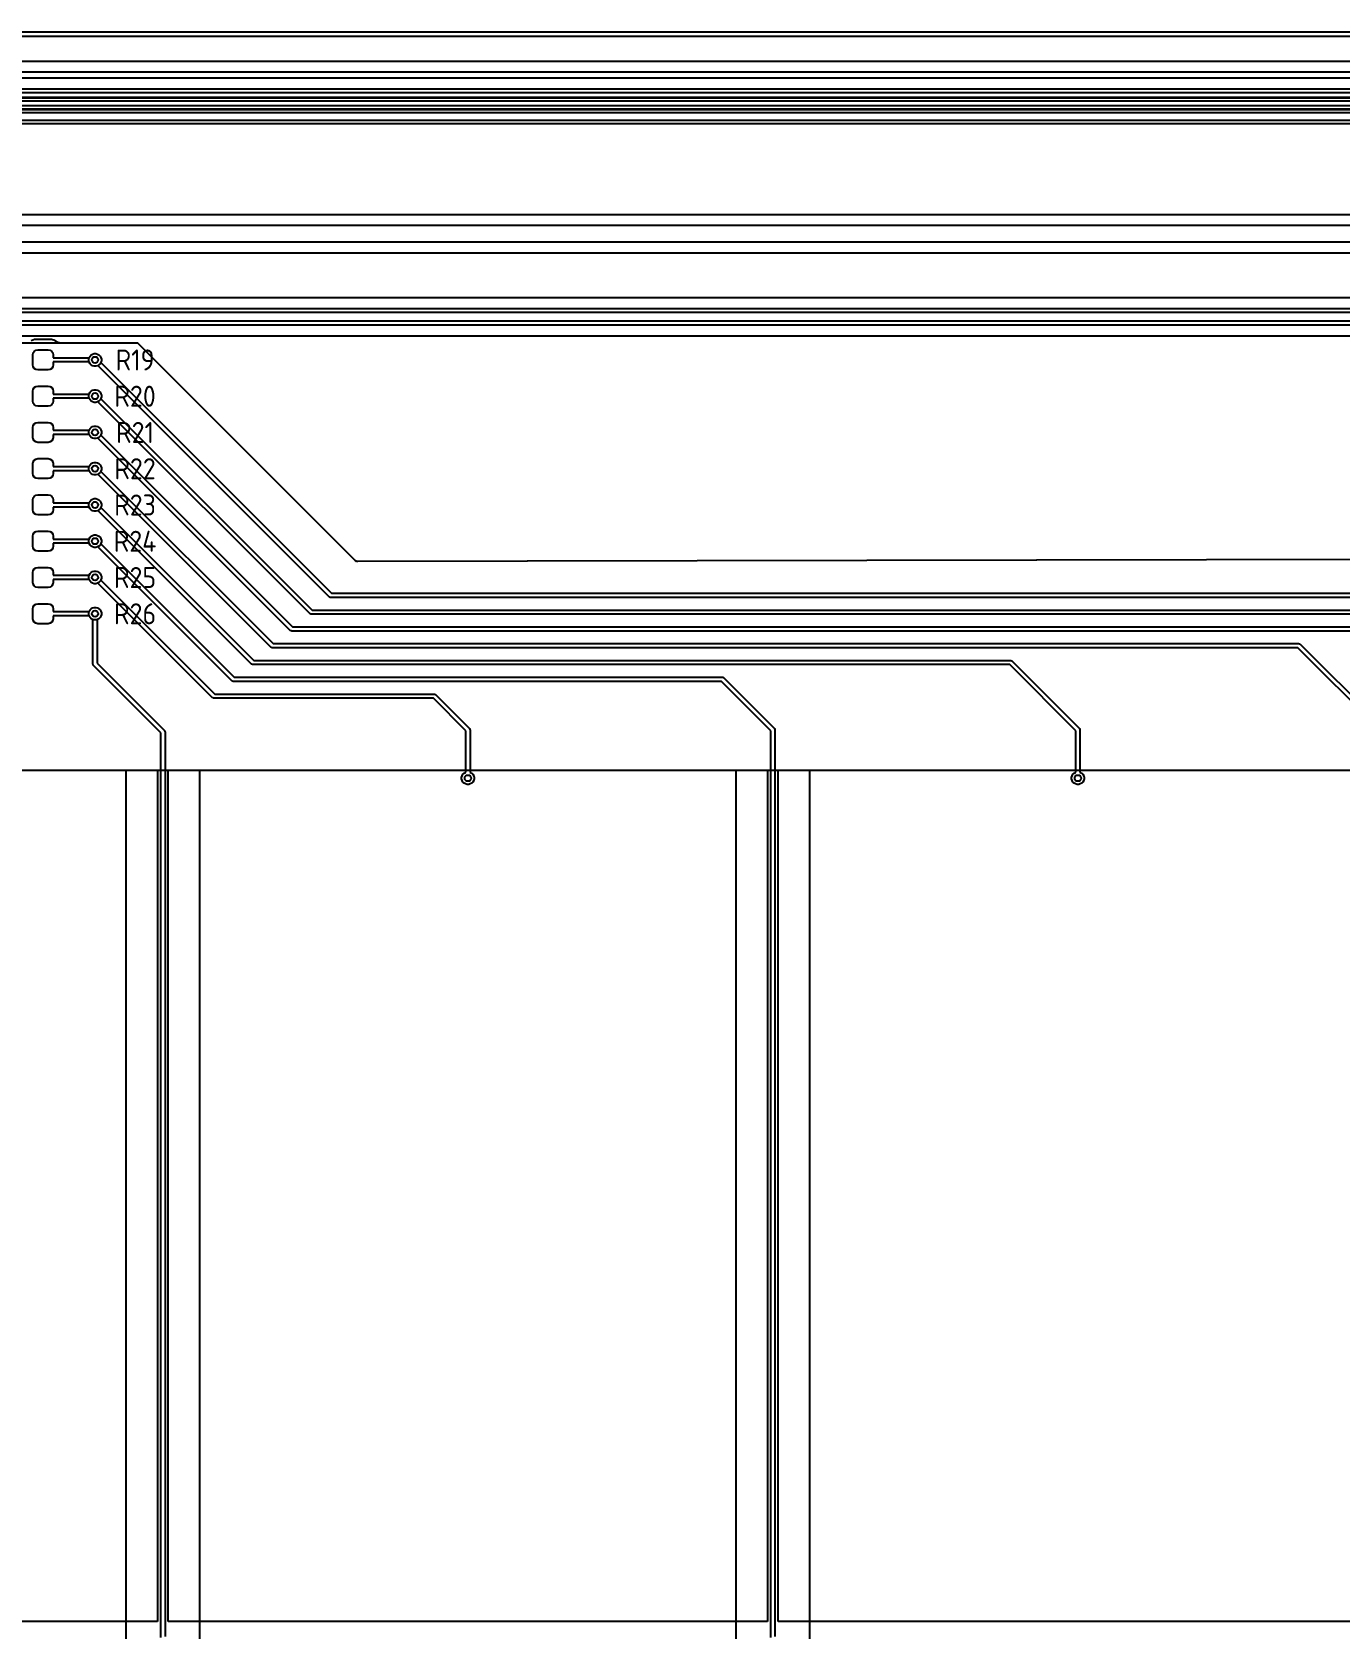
# Model space of a CAD drawing. Header units: millimetres. Extents: x 45 to 545, y -265 to -129.
# Drawn here: x 172.8 to 235, y -205 to -129 of the extents above; entities that cross this region are included whole.
import ezdxf
from ezdxf.enums import TextEntityAlignment as Align

# ---------------------------------------------------------------- set-up
doc = ezdxf.new("R2010")
doc.units = ezdxf.units.MM
for name, color, linetype, true_color in [('B.Cu', 151, 'CONTINUOUS', 0x6fccdb), ('Edge.Cuts', 111, 'CONTINUOUS', 0x81ffbe), ('F.Cu', 241, 'CONTINUOUS', 0xe27299), ('F.Silkscreen', 254, 'CONTINUOUS', 0xdcc8ff), ('User.4', 31, 'CONTINUOUS', 0xd8c852)]:
    doc.layers.add(name, color=color, linetype=linetype, true_color=true_color)
doc.styles.add('KICAD', font='isocp.shx')

msp = doc.modelspace()

# ---------------------------------------------------------------- linework, layer by layer
at = {"layer": 'B.Cu', "linetype": 'CONTINUOUS'}
for p, q in [((48.00348, -129.2005), (458.435437, -129.2005)), ((424.264069, -130.3995), (55.554604, -130.3995)), ((55.411854, -130.9), (424.2, -130.9)), ((424.137868, -131.2), (55.544528, -131.2)), ((420.863331, -132.1495), (63.36272, -132.1495)), ((63.421134, -131.7005), (423.879192, -131.7005)), ((61.45, -132.65), (420.95, -132.65)), ((420.908578, -132.85), (61.491422, -132.85)), ((61.750097, -133.3505), (338.676638, -133.3505)), ((336.945234, -141.6495), (168.566259, -141.6495)), ((159.306131, -142.75), (338.243869, -142.75)), ((337.243869, -142.35), (168.1, -142.35)), ((168.141421, -142.15), (337.243869, -142.15)), ((338.243869, -142.95), (159.306131, -142.95)), ((159.604766, -143.4505), (337.945234, -143.4505)), ((175.68499, -143.8), (170.699999, -143.8)), ((175.592372, -144.361994), (175.660195, -144.322836)), ((175.660195, -144.322836), (175.735842, -144.302567)), ((175.695168, -143.7995), (175.68499, -143.8)), ((175.696158, -143.7995), (175.695168, -143.7995)), ((175.853842, -143.7995), (175.696158, -143.7995)), ((175.735842, -144.302567), (175.814158, -144.302567)), ((175.814158, -144.302567), (175.889805, -144.322836)), ((175.854832, -143.7995), (175.853842, -143.7995)), ((175.86501, -143.8), (175.854832, -143.7995)), ((177.8, -143.8), (175.86501, -143.8)), ((175.889805, -144.322836), (175.957628, -144.361994)), ((182.138549, -148.138549), (177.8, -143.8)), ((175.477567, -144.560842), (175.497836, -144.485195)), ((175.477567, -144.639158), (175.477567, -144.560842)), ((175.497836, -144.714805), (175.477567, -144.639158)), ((175.497836, -144.485195), (175.536994, -144.417372)), ((175.536994, -144.782628), (175.497836, -144.714805)), ((175.536994, -144.417372), (175.592372, -144.361994)), ((175.592372, -144.838006), (175.536994, -144.782628)), ((175.660195, -144.877164), (175.592372, -144.838006)), ((175.735842, -144.897433), (175.660195, -144.877164)), ((175.814158, -144.897433), (175.735842, -144.897433)), ((175.889805, -144.877164), (175.814158, -144.897433)), ((175.903078, -144.8695), (175.889805, -144.877164)), ((186.904289, -155.870711), (175.903078, -144.8695)), ((175.957628, -144.361994), (176.013006, -144.417372)), ((176.013006, -144.417372), (176.052164, -144.485195)), ((176.052164, -144.714805), (176.0445, -144.728078)), ((176.0445, -144.728078), (187.016422, -155.7)), ((176.052164, -144.485195), (176.072433, -144.560842)), ((176.072433, -144.639158), (176.052164, -144.714805)), ((176.072433, -144.560842), (176.072433, -144.639158)), ((175.477567, -146.285842), (175.497836, -146.210195)), ((175.477567, -146.364158), (175.477567, -146.285842)), ((175.497836, -146.439805), (175.477567, -146.364158)), ((175.497836, -146.210195), (175.536994, -146.142372)), ((175.536994, -146.507628), (175.497836, -146.439805)), ((175.536994, -146.142372), (175.592372, -146.086994)), ((175.592372, -146.563006), (175.536994, -146.507628)), ((175.592372, -146.086994), (175.660195, -146.047836)), ((175.660195, -146.602164), (175.592372, -146.563006)), ((175.660195, -146.047836), (175.735842, -146.027567)), ((175.735842, -146.622433), (175.660195, -146.602164)), ((175.735842, -146.027567), (175.814158, -146.027567)), ((175.814158, -146.622433), (175.735842, -146.622433)), ((175.814158, -146.027567), (175.889805, -146.047836)), ((175.889805, -146.602164), (175.814158, -146.622433)), ((175.889805, -146.047836), (175.957628, -146.086994)), ((175.903078, -146.5945), (175.889805, -146.602164)), ((185.979289, -156.67071), (175.903078, -146.5945)), ((175.957628, -146.086994), (176.013006, -146.142372)), ((176.013006, -146.142372), (176.052164, -146.210195)), ((176.052164, -146.439805), (176.0445, -146.453078)), ((176.0445, -146.453078), (186.091421, -156.5)), ((176.052164, -146.210195), (176.072433, -146.285842)), ((176.072433, -146.364158), (176.052164, -146.439805)), ((176.072433, -146.285842), (176.072433, -146.364158)), ((175.477567, -148.010842), (175.497836, -147.935195)), ((175.477567, -148.089158), (175.477567, -148.010842)), ((175.497836, -148.164805), (175.477567, -148.089158)), ((175.497836, -147.935195), (175.536994, -147.867372)), ((175.536994, -147.867372), (175.592372, -147.811994)), ((175.592372, -147.811994), (175.660195, -147.772836)), ((175.660195, -147.772836), (175.735842, -147.752567)), ((175.735842, -147.752567), (175.814158, -147.752567)), ((175.814158, -147.752567), (175.889805, -147.772836)), ((175.889805, -147.772836), (175.957628, -147.811994)), ((175.957628, -147.811994), (176.013006, -147.867372)), ((176.013006, -147.867372), (176.052164, -147.935195)), ((176.052164, -147.935195), (176.072433, -148.010842)), ((176.072433, -148.089158), (176.052164, -148.164805)), ((176.072433, -148.010842), (176.072433, -148.089158)), ((188.163574, -154.163574), (182.138549, -148.138549)), ((175.536994, -148.232628), (175.497836, -148.164805)), ((175.592372, -148.288006), (175.536994, -148.232628)), ((175.660195, -148.327164), (175.592372, -148.288006)), ((175.735842, -148.347433), (175.660195, -148.327164)), ((175.814158, -148.347433), (175.735842, -148.347433)), ((175.889805, -148.327164), (175.814158, -148.347433)), ((175.903078, -148.3195), (175.889805, -148.327164)), ((185.054289, -157.470711), (175.903078, -148.3195)), ((176.052164, -148.164805), (176.0445, -148.178078)), ((176.0445, -148.178078), (185.166422, -157.3)), ((175.477567, -149.735842), (175.497836, -149.660195)), ((175.497836, -149.660195), (175.536994, -149.592372)), ((175.536994, -149.592372), (175.592372, -149.536994)), ((175.592372, -149.536994), (175.660195, -149.497836)), ((175.660195, -149.497836), (175.735842, -149.477567)), ((175.735842, -149.477567), (175.814158, -149.477567)), ((175.814158, -149.477567), (175.889805, -149.497836)), ((175.889805, -149.497836), (175.957628, -149.536994)), ((175.957628, -149.536994), (176.013006, -149.592372)), ((176.013006, -149.592372), (176.052164, -149.660195)), ((176.052164, -149.660195), (176.072433, -149.735842)), ((175.477567, -149.814158), (175.477567, -149.735842)), ((175.497836, -149.889805), (175.477567, -149.814158)), ((175.536994, -149.957628), (175.497836, -149.889805)), ((175.592372, -150.013006), (175.536994, -149.957628)), ((175.660195, -150.052164), (175.592372, -150.013006)), ((175.735842, -150.072433), (175.660195, -150.052164)), ((175.814158, -150.072433), (175.735842, -150.072433)), ((175.889805, -150.052164), (175.814158, -150.072433)), ((175.903078, -150.0445), (175.889805, -150.052164)), ((184.129289, -158.27071), (175.903078, -150.0445)), ((176.052164, -149.889805), (176.0445, -149.903078)), ((176.0445, -149.903078), (184.241421, -158.1)), ((176.072433, -149.814158), (176.052164, -149.889805)), ((176.072433, -149.735842), (176.072433, -149.814158)), ((175.477567, -151.460842), (175.497836, -151.385195)), ((175.477567, -151.539158), (175.477567, -151.460842)), ((175.497836, -151.614805), (175.477567, -151.539158)), ((175.497836, -151.385195), (175.536994, -151.317372)), ((175.536994, -151.682628), (175.497836, -151.614805)), ((175.536994, -151.317372), (175.592372, -151.261994)), ((175.592372, -151.738006), (175.536994, -151.682628)), ((175.592372, -151.261994), (175.660195, -151.222836)), ((175.660195, -151.777164), (175.592372, -151.738006)), ((175.660195, -151.222836), (175.735842, -151.202567)), ((175.735842, -151.797433), (175.660195, -151.777164)), ((175.735842, -151.202567), (175.814158, -151.202567)), ((175.814158, -151.797433), (175.735842, -151.797433)), ((175.814158, -151.202567), (175.889805, -151.222836)), ((175.889805, -151.777164), (175.814158, -151.797433)), ((175.889805, -151.222836), (175.957628, -151.261994)), ((175.903078, -151.7695), (175.889805, -151.777164)), ((183.20429, -159.070711), (175.903078, -151.7695)), ((175.957628, -151.261994), (176.013006, -151.317372)), ((176.013006, -151.317372), (176.052164, -151.385195)), ((176.052164, -151.614805), (176.0445, -151.628078)), ((176.0445, -151.628078), (183.316421, -158.9)), ((176.052164, -151.385195), (176.072433, -151.460842)), ((176.072433, -151.539158), (176.052164, -151.614805)), ((176.072433, -151.460842), (176.072433, -151.539158)), ((175.477567, -153.185842), (175.497836, -153.110195)), ((175.477567, -153.264158), (175.477567, -153.185842)), ((175.497836, -153.339805), (175.477567, -153.264158)), ((175.497836, -153.110195), (175.536994, -153.042372)), ((175.536994, -153.407628), (175.497836, -153.339805)), ((175.536994, -153.042372), (175.592372, -152.986994)), ((175.592372, -153.463006), (175.536994, -153.407628)), ((175.592372, -152.986994), (175.660195, -152.947836)), ((175.660195, -153.502164), (175.592372, -153.463006)), ((175.660195, -152.947836), (175.735842, -152.927567)), ((175.735842, -152.927567), (175.814158, -152.927567)), ((175.814158, -152.927567), (175.889805, -152.947836)), ((175.889805, -152.947836), (175.957628, -152.986994)), ((175.957628, -152.986994), (176.013006, -153.042372)), ((176.013006, -153.042372), (176.052164, -153.110195)), ((176.052164, -153.339805), (176.0445, -153.353078)), ((176.0445, -153.353078), (182.391422, -159.7)), ((176.052164, -153.110195), (176.072433, -153.185842)), ((176.072433, -153.264158), (176.052164, -153.339805)), ((176.072433, -153.185842), (176.072433, -153.264158)), ((175.735842, -153.522433), (175.660195, -153.502164)), ((175.814158, -153.522433), (175.735842, -153.522433)), ((175.889805, -153.502164), (175.814158, -153.522433)), ((175.903078, -153.4945), (175.889805, -153.502164)), ((182.279289, -159.870711), (175.903078, -153.4945)), ((188.184431, -154.180347), (188.163574, -154.163574)), ((188.251511, -154.199893), (188.184431, -154.180347)), ((382.046505, -153.80011), (188.251511, -154.199893)), ((175.477567, -154.910842), (175.497836, -154.835195)), ((175.477567, -154.989158), (175.477567, -154.910842)), ((175.497836, -155.064805), (175.477567, -154.989158)), ((175.497836, -154.835195), (175.536994, -154.767372)), ((175.536994, -154.767372), (175.592372, -154.711994)), ((175.592372, -154.711994), (175.660195, -154.672836)), ((175.660195, -154.672836), (175.735842, -154.652567)), ((175.735842, -154.652567), (175.814158, -154.652567)), ((175.814158, -154.652567), (175.889805, -154.672836)), ((175.889805, -154.672836), (175.957628, -154.711994)), ((175.957628, -154.711994), (176.013006, -154.767372)), ((176.013006, -154.767372), (176.052164, -154.835195)), ((176.052164, -154.835195), (176.072433, -154.910842)), ((176.072433, -154.989158), (176.052164, -155.064805)), ((176.072433, -154.910842), (176.072433, -154.989158)), ((175.536994, -155.132628), (175.497836, -155.064805)), ((175.592372, -155.188006), (175.536994, -155.132628)), ((175.660195, -155.227164), (175.592372, -155.188006)), ((175.735842, -155.247433), (175.660195, -155.227164)), ((175.814158, -155.247433), (175.735842, -155.247433)), ((175.889805, -155.227164), (175.814158, -155.247433)), ((175.903078, -155.2195), (175.889805, -155.227164)), ((181.35429, -160.670711), (175.903078, -155.2195)), ((176.052164, -155.064805), (176.0445, -155.078078)), ((176.0445, -155.078078), (181.466421, -160.5)), ((187.016422, -155.7), (274, -155.7)), ((175.497836, -156.560195), (175.536994, -156.492372)), ((175.536994, -156.492372), (175.592372, -156.436994)), ((175.592372, -156.436994), (175.660195, -156.397836)), ((175.660195, -156.397836), (175.735842, -156.377567)), ((175.735842, -156.377567), (175.814158, -156.377567)), ((175.814158, -156.377567), (175.889805, -156.397836)), ((175.889805, -156.397836), (175.957628, -156.436994)), ((175.957628, -156.436994), (176.013006, -156.492372)), ((176.013006, -156.492372), (176.052164, -156.560195)), ((186.091421, -156.5), (260.4, -156.5)), ((186.919443, -155.883147), (186.904289, -155.870711)), ((186.955491, -155.898079), (186.919443, -155.883147)), ((186.975, -155.9), (186.955491, -155.898079)), ((273.958578, -155.9), (186.975, -155.9)), ((175.477567, -156.635842), (175.497836, -156.560195)), ((175.477567, -156.714158), (175.477567, -156.635842)), ((175.497836, -156.789805), (175.477567, -156.714158)), ((175.536994, -156.857628), (175.497836, -156.789805)), ((175.592372, -156.913006), (175.536994, -156.857628)), ((175.660195, -156.952164), (175.592372, -156.913006)), ((175.675, -156.95613), (175.660195, -156.952164)), ((175.675, -159.075), (175.675, -156.95613)), ((175.889805, -156.952164), (175.875, -156.95613)), ((175.875, -156.95613), (175.875, -159.033578)), ((175.957628, -156.913006), (175.889805, -156.952164)), ((176.013006, -156.857628), (175.957628, -156.913006)), ((176.052164, -156.789805), (176.013006, -156.857628)), ((176.052164, -156.560195), (176.072433, -156.635842)), ((176.072433, -156.714158), (176.052164, -156.789805)), ((176.072433, -156.635842), (176.072433, -156.714158)), ((185.994442, -156.683147), (185.979289, -156.67071)), ((186.005, -156.68752), (185.994442, -156.683147)), ((186.030491, -156.698079), (186.005, -156.68752)), ((186.05, -156.7), (186.030491, -156.698079)), ((260.358578, -156.7), (186.05, -156.7)), ((185.069443, -157.483147), (185.054289, -157.470711)), ((185.105491, -157.498079), (185.069443, -157.483147)), ((185.125, -157.5), (185.105491, -157.498079)), ((246.658578, -157.5), (185.125, -157.5)), ((185.166422, -157.3), (246.7, -157.3)), ((184.144442, -158.283147), (184.129289, -158.27071)), ((184.155, -158.28752), (184.144442, -158.283147)), ((184.180491, -158.298079), (184.155, -158.28752)), ((184.2, -158.3), (184.180491, -158.298079)), ((232.958578, -158.3), (184.2, -158.3)), ((184.241421, -158.1), (233, -158.1)), ((236.9, -162.241422), (232.958578, -158.3)), ((233, -158.1), (233.019509, -158.101921)), ((233.019509, -158.101921), (233.055557, -158.116853)), ((233.055557, -158.116853), (233.070711, -158.129289)), ((233.070711, -158.129289), (237.070711, -162.129289)), ((175.676921, -159.094509), (175.675, -159.075)), ((175.691853, -159.130557), (175.676921, -159.094509)), ((175.704289, -159.145711), (175.691853, -159.130557)), ((178.9, -162.341421), (175.704289, -159.145711)), ((175.875, -159.033578), (179.070711, -162.22929)), ((183.219443, -159.083147), (183.20429, -159.070711)), ((183.255491, -159.098079), (183.219443, -159.083147)), ((183.275, -159.1), (183.255491, -159.098079)), ((219.258578, -159.1), (183.275, -159.1)), ((183.316421, -158.9), (219.3, -158.9)), ((222.4, -162.241421), (219.258578, -159.1)), ((219.3, -158.9), (219.319509, -158.901921)), ((219.319509, -158.901921), (219.355557, -158.916853)), ((219.355557, -158.916853), (219.370711, -158.929289)), ((219.370711, -158.929289), (222.57071, -162.129289)), ((182.294442, -159.883147), (182.279289, -159.870711)), ((182.305, -159.88752), (182.294442, -159.883147)), ((182.330491, -159.898079), (182.305, -159.88752)), ((182.35, -159.9), (182.330491, -159.898079)), ((205.558578, -159.9), (182.35, -159.9)), ((182.391422, -159.7), (205.6, -159.7)), ((207.9, -162.241421), (205.558578, -159.9)), ((205.6, -159.7), (205.619509, -159.701921)), ((205.619509, -159.701921), (205.655557, -159.716853)), ((205.655557, -159.716853), (205.670711, -159.729289)), ((205.670711, -159.729289), (208.070711, -162.12929)), ((181.369443, -160.683148), (181.35429, -160.670711)), ((181.405491, -160.698079), (181.369443, -160.683148)), ((181.425, -160.7), (181.405491, -160.698079)), ((191.858578, -160.7), (181.425, -160.7)), ((181.466421, -160.5), (191.9, -160.5)), ((193.4, -162.241421), (191.858578, -160.7)), ((191.9, -160.5), (191.919509, -160.501921)), ((191.919509, -160.501921), (191.955557, -160.516853)), ((191.955557, -160.516853), (191.970711, -160.529289)), ((191.970711, -160.529289), (193.570711, -162.12929)), ((178.9, -205.375), (178.9, -162.341421)), ((179.070711, -162.22929), (179.083146, -162.244442)), ((179.083146, -162.244442), (179.083147, -162.244443)), ((179.083147, -162.244443), (179.098079, -162.280491)), ((179.098079, -162.280491), (179.1, -162.3)), ((179.1, -162.3), (179.1, -205.333578)), ((193.4, -164.218869), (193.4, -162.241421)), ((193.570711, -162.12929), (193.583146, -162.144442)), ((193.583146, -162.144442), (193.583147, -162.144443)), ((193.583147, -162.144443), (193.598079, -162.180491)), ((193.598079, -162.180491), (193.6, -162.2)), ((193.6, -162.2), (193.6, -164.218869)), ((207.9, -205.375), (207.9, -162.241421)), ((208.070711, -162.12929), (208.083148, -162.144443)), ((208.083148, -162.144443), (208.0966, -162.176921)), ((208.0966, -162.176921), (208.098079, -162.180491)), ((208.098079, -162.180491), (208.1, -162.2)), ((208.1, -162.2), (208.1, -205.333578)), ((222.4, -164.218869), (222.4, -162.241421)), ((222.57071, -162.129289), (222.583147, -162.144442)), ((222.583147, -162.144442), (222.583147, -162.144443)), ((222.583147, -162.144443), (222.598079, -162.180491)), ((222.598079, -162.180491), (222.6, -162.2)), ((222.6, -162.2), (222.6, -164.218869)), ((193.202567, -164.460842), (193.222836, -164.385195)), ((193.202567, -164.539158), (193.202567, -164.460842)), ((193.222836, -164.614805), (193.202567, -164.539158)), ((193.222836, -164.385195), (193.261994, -164.317372)), ((193.261994, -164.682628), (193.222836, -164.614805)), ((193.261994, -164.317372), (193.317372, -164.261994)), ((193.317372, -164.738006), (193.261994, -164.682628)), ((193.317372, -164.261994), (193.385195, -164.222836)), ((193.385195, -164.777164), (193.317372, -164.738006)), ((193.385195, -164.222836), (193.4, -164.218869)), ((193.460842, -164.797433), (193.385195, -164.777164)), ((193.539158, -164.797433), (193.460842, -164.797433)), ((193.614805, -164.777164), (193.539158, -164.797433)), ((193.6, -164.218869), (193.614805, -164.222836)), ((193.614805, -164.222836), (193.682628, -164.261994)), ((193.682628, -164.738006), (193.614805, -164.777164)), ((193.682628, -164.261994), (193.738006, -164.317372)), ((193.738006, -164.682628), (193.682628, -164.738006)), ((193.738006, -164.317372), (193.777164, -164.385195)), ((193.777164, -164.614805), (193.738006, -164.682628)), ((193.777164, -164.385195), (193.797433, -164.460842)), ((193.797433, -164.539158), (193.777164, -164.614805)), ((193.797433, -164.460842), (193.797433, -164.539158)), ((222.202567, -164.460842), (222.222836, -164.385195)), ((222.202567, -164.539158), (222.202567, -164.460842)), ((222.222836, -164.614805), (222.202567, -164.539158)), ((222.222836, -164.385195), (222.261994, -164.317372)), ((222.261994, -164.682628), (222.222836, -164.614805)), ((222.261994, -164.317372), (222.317372, -164.261994)), ((222.317372, -164.738006), (222.261994, -164.682628)), ((222.317372, -164.261994), (222.385195, -164.222836)), ((222.385195, -164.777164), (222.317372, -164.738006)), ((222.385195, -164.222836), (222.4, -164.218869)), ((222.460842, -164.797433), (222.385195, -164.777164)), ((222.539158, -164.797433), (222.460842, -164.797433)), ((222.614805, -164.777164), (222.539158, -164.797433)), ((222.6, -164.218869), (222.614805, -164.222836)), ((222.614805, -164.222836), (222.682628, -164.261994)), ((222.682628, -164.738006), (222.614805, -164.777164)), ((222.682628, -164.261994), (222.738006, -164.317372)), ((222.738006, -164.682628), (222.682628, -164.738006)), ((222.738006, -164.317372), (222.777164, -164.385195)), ((222.777164, -164.614805), (222.738006, -164.682628)), ((222.777164, -164.385195), (222.797433, -164.460842)), ((222.797433, -164.539158), (222.777164, -164.614805)), ((222.797433, -164.460842), (222.797433, -164.539158))]:
    msp.add_line(p, q, dxfattribs=at)
at = {"layer": 'B.Cu'}
for centre in [(175.775, -144.6), (175.775, -146.325), (175.775, -148.05), (175.775, -149.775), (175.775, -151.5), (175.775, -153.225), (175.775, -154.95), (175.775, -156.675), (193.5, -164.5), (222.5, -164.5)]:
    msp.add_circle(centre, 0.15, dxfattribs=at)
at = {"layer": 'Edge.Cuts', "linetype": 'CONTINUOUS'}
msp.add_line((48, -129), (461.396, -129.000001), dxfattribs=at)
at = {"layer": 'F.Cu', "linetype": 'CONTINUOUS'}
for p, q in [((48.005209, -129.2005), (458.417607, -129.2005)), ((430.127066, -131.1995), (126.805248, -131.1995)), ((126.884314, -131.7), (430.215686, -131.7)), ((430.174264, -131.9), (126.925735, -131.9)), ((127.05, -132.1), (430.05, -132.1)), ((430.008578, -132.3), (127.091422, -132.3)), ((127.25, -132.5), (429.884314, -132.5)), ((429.842892, -132.7), (127.291422, -132.7)), ((127.560578, -133.2005), (327.248397, -133.2005)), ((325.649668, -137.6995), (167.661299, -137.6995)), ((167.75, -138.2), (326.265929, -138.2)), ((326.265929, -139), (167.915685, -139)), ((168.184842, -139.5005), (326.060095, -139.5005)), ((172.899748, -143.634824), (172.735977, -143.689093)), ((172.812498, -144.3625), (172.830577, -144.271613)), ((172.830577, -144.271613), (172.88206, -144.194562)), ((172.88206, -144.194562), (172.959111, -144.143079)), ((173.000778, -143.624504), (172.899748, -143.634824)), ((172.959111, -144.143079), (173.049998, -144.125)), ((173.000788, -143.624503), (173.000778, -143.624504)), ((173.00081, -143.624501), (173.000788, -143.624503)), ((173.000828, -143.6245), (173.00081, -143.624501)), ((173.599176, -143.6245), (173.000828, -143.6245)), ((173.049998, -144.125), (173.549998, -144.125)), ((173.549998, -144.125), (173.640885, -144.143079)), ((173.599185, -143.6245), (173.599176, -143.6245)), ((173.700246, -143.634824), (173.599185, -143.6245)), ((173.640885, -144.143079), (173.717936, -144.194562)), ((173.705899, -143.636466), (173.700246, -143.634824)), ((173.708719, -143.637632), (173.705899, -143.636466)), ((173.85463, -143.685982), (173.708719, -143.637632)), ((173.717936, -144.194562), (173.769419, -144.271613)), ((173.769419, -144.271613), (173.787498, -144.3625)), ((173.86385, -143.689037), (173.85463, -143.685982)), ((173.864011, -143.689091), (173.86385, -143.689037)), ((173.864016, -143.689093), (173.864011, -143.689091)), ((173.90099, -143.711899), (173.864016, -143.689093)), ((173.999216, -143.772486), (173.90099, -143.711899)), ((174.030478, -143.786241), (173.999216, -143.772486)), ((174.062402, -143.795295), (174.030478, -143.786241)), ((174.096235, -143.8), (174.062402, -143.795295)), ((175.681943, -143.8), (174.096235, -143.8)), ((175.592372, -144.361994), (175.660195, -144.322836)), ((175.660195, -144.322836), (175.735842, -144.302567)), ((175.68802, -143.799851), (175.681943, -143.8)), ((175.690726, -143.799718), (175.68802, -143.799851)), ((175.695168, -143.7995), (175.690726, -143.799718)), ((175.695173, -143.7995), (175.695168, -143.7995)), ((175.854827, -143.7995), (175.695173, -143.7995)), ((175.735842, -144.302567), (175.814158, -144.302567)), ((175.814158, -144.302567), (175.889805, -144.322836)), ((175.854832, -143.7995), (175.854827, -143.7995)), ((175.859273, -143.799718), (175.854832, -143.7995)), ((175.86198, -143.799851), (175.859273, -143.799718)), ((175.868057, -143.8), (175.86198, -143.799851)), ((177.8, -143.8), (175.868057, -143.8)), ((175.889805, -144.322836), (175.957628, -144.361994)), ((182.138541, -148.138541), (177.8, -143.8)), ((172.812498, -144.8375), (172.812498, -144.3625)), ((172.830577, -144.928387), (172.812498, -144.8375)), ((172.88206, -145.005438), (172.830577, -144.928387)), ((172.959111, -145.056921), (172.88206, -145.005438)), ((173.049998, -145.075), (172.959111, -145.056921)), ((173.549998, -145.075), (173.049998, -145.075)), ((173.640885, -145.056921), (173.549998, -145.075)), ((173.717936, -145.005438), (173.640885, -145.056921)), ((173.769419, -144.928387), (173.717936, -145.005438)), ((173.787498, -144.8375), (173.769419, -144.928387)), ((173.787498, -144.3625), (173.787498, -144.5)), ((173.787498, -144.5), (175.493869, -144.5)), ((175.493869, -144.7), (173.787498, -144.7)), ((173.787498, -144.7), (173.787498, -144.8375)), ((175.493869, -144.5), (175.497836, -144.485195)), ((175.497836, -144.714805), (175.493869, -144.7)), ((175.497836, -144.485195), (175.536994, -144.417372)), ((175.536994, -144.782628), (175.497836, -144.714805)), ((175.536994, -144.417372), (175.592372, -144.361994)), ((175.592372, -144.838006), (175.536994, -144.782628)), ((175.660195, -144.877164), (175.592372, -144.838006)), ((175.735842, -144.897433), (175.660195, -144.877164)), ((175.814158, -144.897433), (175.735842, -144.897433)), ((175.889805, -144.877164), (175.814158, -144.897433)), ((175.957628, -144.838006), (175.889805, -144.877164)), ((175.957628, -144.361994), (176.013006, -144.417372)), ((176.013006, -144.782628), (175.957628, -144.838006)), ((176.013006, -144.417372), (176.052164, -144.485195)), ((176.052164, -144.714805), (176.013006, -144.782628)), ((176.052164, -144.485195), (176.072433, -144.560842)), ((176.072433, -144.639158), (176.052164, -144.714805)), ((176.072433, -144.560842), (176.072433, -144.639158)), ((172.88206, -145.919562), (172.959111, -145.868079)), ((172.959111, -145.868079), (173.049998, -145.85)), ((173.049998, -145.85), (173.549998, -145.85)), ((173.549998, -145.85), (173.640885, -145.868079)), ((173.640885, -145.868079), (173.717936, -145.919562)), ((172.812498, -146.0875), (172.830577, -145.996613)), ((172.812498, -146.5625), (172.812498, -146.0875)), ((172.830577, -146.653387), (172.812498, -146.5625)), ((172.830577, -145.996613), (172.88206, -145.919562)), ((173.717936, -145.919562), (173.769419, -145.996613)), ((173.769419, -145.996613), (173.787498, -146.0875)), ((173.787498, -146.5625), (173.769419, -146.653387)), ((173.787498, -146.0875), (173.787498, -146.225)), ((173.787498, -146.225), (175.493869, -146.225)), ((175.493869, -146.425), (173.787498, -146.425)), ((173.787498, -146.425), (173.787498, -146.5625)), ((175.493869, -146.225), (175.497836, -146.210195)), ((175.497836, -146.439805), (175.493869, -146.425)), ((175.497836, -146.210195), (175.536994, -146.142372)), ((175.536994, -146.507628), (175.497836, -146.439805)), ((175.536994, -146.142372), (175.592372, -146.086994)), ((175.592372, -146.563006), (175.536994, -146.507628)), ((175.592372, -146.086994), (175.660195, -146.047836)), ((175.660195, -146.602164), (175.592372, -146.563006)), ((175.660195, -146.047836), (175.735842, -146.027567)), ((175.735842, -146.622433), (175.660195, -146.602164)), ((175.735842, -146.027567), (175.814158, -146.027567)), ((175.814158, -146.622433), (175.735842, -146.622433)), ((175.814158, -146.027567), (175.889805, -146.047836)), ((175.889805, -146.602164), (175.814158, -146.622433)), ((175.889805, -146.047836), (175.957628, -146.086994)), ((175.957628, -146.563006), (175.889805, -146.602164)), ((175.957628, -146.086994), (176.013006, -146.142372)), ((176.013006, -146.507628), (175.957628, -146.563006)), ((176.013006, -146.142372), (176.052164, -146.210195)), ((176.052164, -146.439805), (176.013006, -146.507628)), ((176.052164, -146.210195), (176.072433, -146.285842)), ((176.072433, -146.364158), (176.052164, -146.439805)), ((176.072433, -146.285842), (176.072433, -146.364158)), ((172.88206, -146.730438), (172.830577, -146.653387)), ((172.959111, -146.781921), (172.88206, -146.730438)), ((173.049998, -146.8), (172.959111, -146.781921)), ((173.549998, -146.8), (173.049998, -146.8)), ((173.640885, -146.781921), (173.549998, -146.8)), ((173.717936, -146.730438), (173.640885, -146.781921)), ((173.769419, -146.653387), (173.717936, -146.730438)), ((172.812498, -147.8125), (172.830577, -147.721613)), ((172.812498, -148.2875), (172.812498, -147.8125)), ((172.830577, -147.721613), (172.88206, -147.644562)), ((172.88206, -147.644562), (172.959111, -147.593079)), ((172.959111, -147.593079), (173.049998, -147.575)), ((173.049998, -147.575), (173.549998, -147.575)), ((173.549998, -147.575), (173.640885, -147.593079)), ((173.640885, -147.593079), (173.717936, -147.644562)), ((173.717936, -147.644562), (173.769419, -147.721613)), ((173.769419, -147.721613), (173.787498, -147.8125)), ((173.787498, -147.8125), (173.787498, -147.95)), ((173.787498, -147.95), (175.493869, -147.95)), ((175.493869, -148.15), (173.787498, -148.15)), ((173.787498, -148.15), (173.787498, -148.2875)), ((175.493869, -147.95), (175.497836, -147.935195)), ((175.497836, -148.164805), (175.493869, -148.15)), ((175.497836, -147.935195), (175.536994, -147.867372)), ((175.536994, -147.867372), (175.592372, -147.811994)), ((175.592372, -147.811994), (175.660195, -147.772836)), ((175.660195, -147.772836), (175.735842, -147.752567)), ((175.735842, -147.752567), (175.814158, -147.752567)), ((175.814158, -147.752567), (175.889805, -147.772836)), ((175.889805, -147.772836), (175.957628, -147.811994)), ((175.957628, -147.811994), (176.013006, -147.867372)), ((176.013006, -147.867372), (176.052164, -147.935195)), ((176.052164, -147.935195), (176.072433, -148.010842)), ((176.072433, -148.089158), (176.052164, -148.164805)), ((176.072433, -148.010842), (176.072433, -148.089158)), ((188.156191, -154.156191), (182.138541, -148.138541)), ((172.830577, -148.378387), (172.812498, -148.2875)), ((172.88206, -148.455438), (172.830577, -148.378387)), ((172.959111, -148.506921), (172.88206, -148.455438)), ((173.049998, -148.525), (172.959111, -148.506921)), ((173.549998, -148.525), (173.049998, -148.525)), ((173.640885, -148.506921), (173.549998, -148.525)), ((173.717936, -148.455438), (173.640885, -148.506921)), ((173.769419, -148.378387), (173.717936, -148.455438)), ((173.787498, -148.2875), (173.769419, -148.378387)), ((175.536994, -148.232628), (175.497836, -148.164805)), ((175.592372, -148.288006), (175.536994, -148.232628)), ((175.660195, -148.327164), (175.592372, -148.288006)), ((175.735842, -148.347433), (175.660195, -148.327164)), ((175.814158, -148.347433), (175.735842, -148.347433)), ((175.889805, -148.327164), (175.814158, -148.347433)), ((175.957628, -148.288006), (175.889805, -148.327164)), ((176.013006, -148.232628), (175.957628, -148.288006)), ((176.052164, -148.164805), (176.013006, -148.232628)), ((172.812498, -149.5375), (172.830577, -149.446613)), ((172.812498, -150.0125), (172.812498, -149.5375)), ((172.830577, -149.446613), (172.88206, -149.369562)), ((172.88206, -149.369562), (172.959111, -149.318079)), ((172.959111, -149.318079), (173.049998, -149.3)), ((173.049998, -149.3), (173.549998, -149.3)), ((173.549998, -149.3), (173.640885, -149.318079)), ((173.640885, -149.318079), (173.717936, -149.369562)), ((173.717936, -149.369562), (173.769419, -149.446613)), ((173.769419, -149.446613), (173.787498, -149.5375)), ((173.787498, -149.5375), (173.787498, -149.675)), ((173.787498, -149.675), (175.493869, -149.675)), ((175.493869, -149.675), (175.497836, -149.660195)), ((175.497836, -149.660195), (175.536994, -149.592372)), ((175.536994, -149.592372), (175.592372, -149.536994)), ((175.592372, -149.536994), (175.660195, -149.497836)), ((175.660195, -149.497836), (175.735842, -149.477567)), ((175.735842, -149.477567), (175.814158, -149.477567)), ((175.814158, -149.477567), (175.889805, -149.497836)), ((175.889805, -149.497836), (175.957628, -149.536994)), ((175.957628, -149.536994), (176.013006, -149.592372)), ((176.013006, -149.592372), (176.052164, -149.660195)), ((176.052164, -149.660195), (176.072433, -149.735842)), ((172.830577, -150.103387), (172.812498, -150.0125)), ((172.88206, -150.180438), (172.830577, -150.103387)), ((172.959111, -150.231921), (172.88206, -150.180438)), ((173.049998, -150.25), (172.959111, -150.231921)), ((173.549998, -150.25), (173.049998, -150.25)), ((173.640885, -150.231921), (173.549998, -150.25)), ((173.717936, -150.180438), (173.640885, -150.231921)), ((173.769419, -150.103387), (173.717936, -150.180438)), ((173.787498, -150.0125), (173.769419, -150.103387)), ((175.493869, -149.875), (173.787498, -149.875)), ((173.787498, -149.875), (173.787498, -150.0125)), ((175.497836, -149.889805), (175.493869, -149.875)), ((175.536994, -149.957628), (175.497836, -149.889805)), ((175.592372, -150.013006), (175.536994, -149.957628)), ((175.660195, -150.052164), (175.592372, -150.013006)), ((175.735842, -150.072433), (175.660195, -150.052164)), ((175.814158, -150.072433), (175.735842, -150.072433)), ((175.889805, -150.052164), (175.814158, -150.072433)), ((175.957628, -150.013006), (175.889805, -150.052164)), ((176.013006, -149.957628), (175.957628, -150.013006)), ((176.052164, -149.889805), (176.013006, -149.957628)), ((176.072433, -149.814158), (176.052164, -149.889805)), ((176.072433, -149.735842), (176.072433, -149.814158)), ((172.812498, -151.2625), (172.830577, -151.171613)), ((172.830577, -151.171613), (172.88206, -151.094562)), ((172.88206, -151.094562), (172.959111, -151.043079)), ((172.959111, -151.043079), (173.049998, -151.025)), ((173.049998, -151.025), (173.549998, -151.025)), ((173.549998, -151.025), (173.640885, -151.043079)), ((173.640885, -151.043079), (173.717936, -151.094562)), ((173.717936, -151.094562), (173.769419, -151.171613)), ((173.769419, -151.171613), (173.787498, -151.2625)), ((172.812498, -151.7375), (172.812498, -151.2625)), ((172.830577, -151.828387), (172.812498, -151.7375)), ((172.88206, -151.905438), (172.830577, -151.828387)), ((172.959111, -151.956921), (172.88206, -151.905438)), ((173.049998, -151.975), (172.959111, -151.956921)), ((173.640885, -151.956921), (173.549998, -151.975)), ((173.717936, -151.905438), (173.640885, -151.956921)), ((173.769419, -151.828387), (173.717936, -151.905438)), ((173.787498, -151.7375), (173.769419, -151.828387)), ((173.787498, -151.2625), (173.787498, -151.4)), ((173.787498, -151.4), (175.493869, -151.4)), ((175.493869, -151.6), (173.787498, -151.6)), ((173.787498, -151.6), (173.787498, -151.7375)), ((175.493869, -151.4), (175.497836, -151.385195)), ((175.497836, -151.614805), (175.493869, -151.6)), ((175.497836, -151.385195), (175.536994, -151.317372)), ((175.536994, -151.682628), (175.497836, -151.614805)), ((175.536994, -151.317372), (175.592372, -151.261994)), ((175.592372, -151.738006), (175.536994, -151.682628)), ((175.592372, -151.261994), (175.660195, -151.222836)), ((175.660195, -151.777164), (175.592372, -151.738006)), ((175.660195, -151.222836), (175.735842, -151.202567)), ((175.735842, -151.797433), (175.660195, -151.777164)), ((175.735842, -151.202567), (175.814158, -151.202567)), ((175.814158, -151.797433), (175.735842, -151.797433)), ((175.814158, -151.202567), (175.889805, -151.222836)), ((175.889805, -151.777164), (175.814158, -151.797433)), ((175.889805, -151.222836), (175.957628, -151.261994)), ((175.957628, -151.738006), (175.889805, -151.777164)), ((175.957628, -151.261994), (176.013006, -151.317372)), ((176.013006, -151.682628), (175.957628, -151.738006)), ((176.013006, -151.317372), (176.052164, -151.385195)), ((176.052164, -151.614805), (176.013006, -151.682628)), ((176.052164, -151.385195), (176.072433, -151.460842)), ((176.072433, -151.539158), (176.052164, -151.614805)), ((176.072433, -151.460842), (176.072433, -151.539158)), ((173.549998, -151.975), (173.049998, -151.975)), ((172.812498, -152.9875), (172.830577, -152.896613)), ((172.812498, -153.4625), (172.812498, -152.9875)), ((172.830577, -153.553387), (172.812498, -153.4625)), ((172.830577, -152.896613), (172.88206, -152.819562)), ((172.88206, -152.819562), (172.959111, -152.768079)), ((172.959111, -152.768079), (173.049998, -152.75)), ((173.049998, -152.75), (173.549998, -152.75)), ((173.549998, -152.75), (173.640885, -152.768079)), ((173.640885, -152.768079), (173.717936, -152.819562)), ((173.717936, -152.819562), (173.769419, -152.896613)), ((173.769419, -152.896613), (173.787498, -152.9875)), ((173.787498, -153.4625), (173.769419, -153.553387)), ((173.787498, -152.9875), (173.787498, -153.125)), ((173.787498, -153.125), (175.493869, -153.125)), ((175.493869, -153.325), (173.787498, -153.325)), ((173.787498, -153.325), (173.787498, -153.4625)), ((175.493869, -153.125), (175.497836, -153.110195)), ((175.497836, -153.339805), (175.493869, -153.325)), ((175.497836, -153.110195), (175.536994, -153.042372)), ((175.536994, -153.407628), (175.497836, -153.339805)), ((175.536994, -153.042372), (175.592372, -152.986994)), ((175.592372, -153.463006), (175.536994, -153.407628)), ((175.592372, -152.986994), (175.660195, -152.947836)), ((175.660195, -153.502164), (175.592372, -153.463006)), ((175.660195, -152.947836), (175.735842, -152.927567)), ((175.735842, -152.927567), (175.814158, -152.927567)), ((175.814158, -152.927567), (175.889805, -152.947836)), ((175.889805, -152.947836), (175.957628, -152.986994)), ((175.957628, -153.463006), (175.889805, -153.502164)), ((175.957628, -152.986994), (176.013006, -153.042372)), ((176.013006, -153.407628), (175.957628, -153.463006)), ((176.013006, -153.042372), (176.052164, -153.110195)), ((176.052164, -153.339805), (176.013006, -153.407628)), ((176.052164, -153.110195), (176.072433, -153.185842)), ((176.072433, -153.264158), (176.052164, -153.339805)), ((176.072433, -153.185842), (176.072433, -153.264158)), ((172.88206, -153.630438), (172.830577, -153.553387)), ((172.959111, -153.681921), (172.88206, -153.630438)), ((173.049998, -153.7), (172.959111, -153.681921)), ((173.549998, -153.7), (173.049998, -153.7)), ((173.640885, -153.681921), (173.549998, -153.7)), ((173.717936, -153.630438), (173.640885, -153.681921)), ((173.769419, -153.553387), (173.717936, -153.630438)), ((175.735842, -153.522433), (175.660195, -153.502164)), ((175.814158, -153.522433), (175.735842, -153.522433)), ((175.889805, -153.502164), (175.814158, -153.522433)), ((188.209182, -154.187559), (188.156191, -154.156191)), ((188.234393, -154.194905), (188.209182, -154.187559)), ((188.269338, -154.199856), (188.234393, -154.194905)), ((382.036552, -153.80013), (188.269338, -154.199856)), ((172.812498, -154.7125), (172.830577, -154.621613)), ((172.812498, -155.1875), (172.812498, -154.7125)), ((172.830577, -154.621613), (172.88206, -154.544562)), ((172.88206, -154.544562), (172.959111, -154.493079)), ((172.959111, -154.493079), (173.049998, -154.475)), ((173.049998, -154.475), (173.549998, -154.475)), ((173.549998, -154.475), (173.640885, -154.493079)), ((173.640885, -154.493079), (173.717936, -154.544562)), ((173.717936, -154.544562), (173.769419, -154.621613)), ((173.769419, -154.621613), (173.787498, -154.7125)), ((173.787498, -154.7125), (173.787498, -154.85)), ((173.787498, -154.85), (175.493869, -154.85)), ((175.493869, -154.85), (175.497836, -154.835195)), ((175.497836, -154.835195), (175.536994, -154.767372)), ((175.536994, -154.767372), (175.592372, -154.711994)), ((175.592372, -154.711994), (175.660195, -154.672836)), ((175.660195, -154.672836), (175.735842, -154.652567)), ((175.735842, -154.652567), (175.814158, -154.652567)), ((175.814158, -154.652567), (175.889805, -154.672836)), ((175.889805, -154.672836), (175.957628, -154.711994)), ((175.957628, -154.711994), (176.013006, -154.767372)), ((176.013006, -154.767372), (176.052164, -154.835195)), ((176.052164, -154.835195), (176.072433, -154.910842)), ((176.072433, -154.989158), (176.052164, -155.064805)), ((176.072433, -154.910842), (176.072433, -154.989158)), ((172.830577, -155.278387), (172.812498, -155.1875)), ((172.88206, -155.355438), (172.830577, -155.278387)), ((172.959111, -155.406921), (172.88206, -155.355438)), ((173.049998, -155.425), (172.959111, -155.406921)), ((173.549998, -155.425), (173.049998, -155.425)), ((173.640885, -155.406921), (173.549998, -155.425)), ((173.717936, -155.355438), (173.640885, -155.406921)), ((173.769419, -155.278387), (173.717936, -155.355438)), ((173.787498, -155.1875), (173.769419, -155.278387)), ((175.493869, -155.05), (173.787498, -155.05)), ((173.787498, -155.05), (173.787498, -155.1875)), ((175.497836, -155.064805), (175.493869, -155.05)), ((175.536994, -155.132628), (175.497836, -155.064805)), ((175.592372, -155.188006), (175.536994, -155.132628)), ((175.660195, -155.227164), (175.592372, -155.188006)), ((175.735842, -155.247433), (175.660195, -155.227164)), ((175.814158, -155.247433), (175.735842, -155.247433)), ((175.889805, -155.227164), (175.814158, -155.247433)), ((175.957628, -155.188006), (175.889805, -155.227164)), ((176.013006, -155.132628), (175.957628, -155.188006)), ((176.052164, -155.064805), (176.013006, -155.132628)), ((172.812498, -156.4375), (172.830577, -156.346613)), ((172.812498, -156.9125), (172.812498, -156.4375)), ((172.830577, -156.346613), (172.88206, -156.269562)), ((172.88206, -156.269562), (172.959111, -156.218079)), ((172.959111, -156.218079), (173.049998, -156.2)), ((173.049998, -156.2), (173.549998, -156.2)), ((173.549998, -156.2), (173.640885, -156.218079)), ((173.640885, -156.218079), (173.717936, -156.269562)), ((173.717936, -156.269562), (173.769419, -156.346613)), ((173.769419, -156.346613), (173.787498, -156.4375)), ((173.787498, -156.4375), (173.787498, -156.575)), ((175.497836, -156.560195), (175.536994, -156.492372)), ((175.536994, -156.492372), (175.592372, -156.436994)), ((175.592372, -156.436994), (175.660195, -156.397836)), ((175.660195, -156.397836), (175.735842, -156.377567)), ((175.735842, -156.377567), (175.814158, -156.377567)), ((175.814158, -156.377567), (175.889805, -156.397836)), ((175.889805, -156.397836), (175.957628, -156.436994)), ((175.957628, -156.436994), (176.013006, -156.492372)), ((176.013006, -156.492372), (176.052164, -156.560195)), ((172.830577, -157.003387), (172.812498, -156.9125)), ((172.88206, -157.080438), (172.830577, -157.003387)), ((172.959111, -157.131921), (172.88206, -157.080438)), ((173.049998, -157.15), (172.959111, -157.131921)), ((173.549998, -157.15), (173.049998, -157.15)), ((173.640885, -157.131921), (173.549998, -157.15)), ((173.717936, -157.080438), (173.640885, -157.131921)), ((173.769419, -157.003387), (173.717936, -157.080438)), ((173.787498, -156.9125), (173.769419, -157.003387)), ((173.787498, -156.575), (175.493869, -156.575)), ((175.493869, -156.775), (173.787498, -156.775)), ((173.787498, -156.775), (173.787498, -156.9125)), ((175.493869, -156.575), (175.497836, -156.560195)), ((175.497836, -156.789805), (175.493869, -156.775)), ((175.536994, -156.857628), (175.497836, -156.789805)), ((175.592372, -156.913006), (175.536994, -156.857628)), ((175.660195, -156.952164), (175.592372, -156.913006)), ((175.735842, -156.972433), (175.660195, -156.952164)), ((175.814158, -156.972433), (175.735842, -156.972433)), ((175.889805, -156.952164), (175.814158, -156.972433)), ((175.957628, -156.913006), (175.889805, -156.952164)), ((176.013006, -156.857628), (175.957628, -156.913006)), ((176.052164, -156.789805), (176.013006, -156.857628)), ((176.052164, -156.560195), (176.072433, -156.635842)), ((176.072433, -156.714158), (176.052164, -156.789805)), ((176.072433, -156.635842), (176.072433, -156.714158)), ((150.25, -164.125), (178.75, -164.125)), ((178.75, -164.125), (178.75, -204.625)), ((179.25, -204.625), (179.25, -164.125)), ((179.25, -164.125), (207.75, -164.125)), ((207.75, -164.125), (207.75, -204.625)), ((208.25, -204.625), (208.25, -164.125)), ((208.25, -164.125), (236.75, -164.125)), ((178.75, -204.625), (150.25, -204.625)), ((207.75, -204.625), (179.25, -204.625)), ((236.75, -204.625), (208.25, -204.625))]:
    msp.add_line(p, q, dxfattribs=at)
at = {"layer": 'F.Cu'}
for centre in [(175.775, -144.6), (175.775, -146.325), (175.775, -148.05), (175.775, -149.775), (175.775, -151.5), (175.775, -153.225), (175.775, -154.95), (175.775, -156.675), (193.5, -164.5), (222.5, -164.5)]:
    msp.add_circle(centre, 0.15, dxfattribs=at)
at = {"layer": 'User.4', "linetype": 'CONTINUOUS'}
for p, q in [((151.75, -164.125), (177.25, -164.125)), ((177.25, -246.125), (177.25, -164.125)), ((177.25, -164.125), (180.75, -164.125)), ((180.75, -164.125), (206.25, -164.125)), ((180.75, -246.125), (180.75, -164.125)), ((206.25, -246.125), (206.25, -164.125)), ((206.25, -164.125), (209.75, -164.125)), ((209.75, -164.125), (235.25, -164.125)), ((209.75, -246.125), (209.75, -164.125))]:
    msp.add_line(p, q, dxfattribs=at)

# ---------------------------------------------------------------- texts
at = {"layer": 'F.Silkscreen', "style": 'KICAD'}
for s, p in [('R19', (177.674998, -144.605)), ('R20', (177.674998, -146.33)), ('R21', (177.674998, -148.055)), ('R22', (177.674998, -149.78)), ('R23', (177.674998, -151.505)), ('R24', (177.674998, -153.23)), ('R25', (177.674998, -154.955)), ('R26', (177.674998, -156.68))]:
    msp.add_text(s, height=1, dxfattribs=at).set_placement(p, align=Align.MIDDLE_CENTER)

doc.saveas('drawing.dxf')
